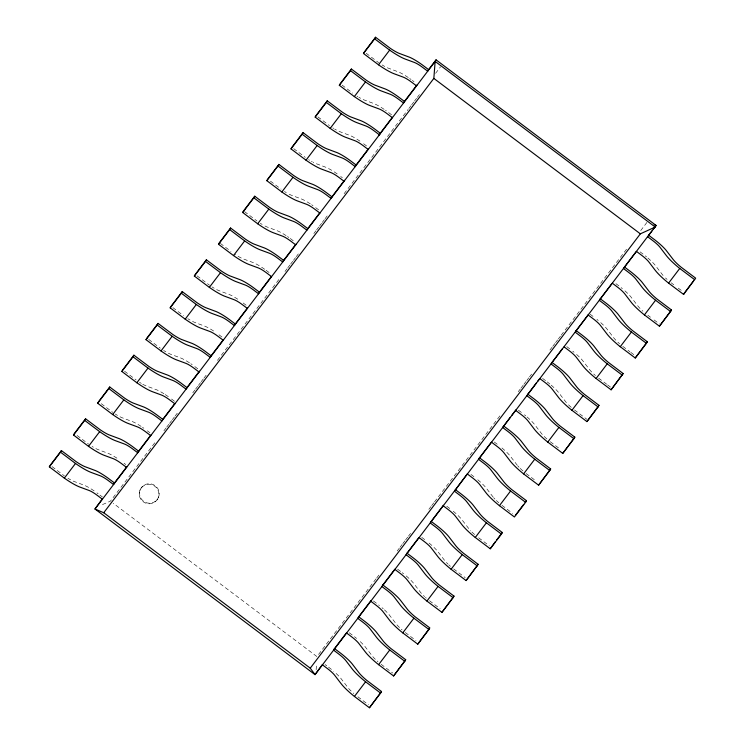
<?xml version="1.0" encoding="UTF-8"?>
<svg xmlns="http://www.w3.org/2000/svg" width="745" height="745" viewBox="0 0 745 745"><rect width="100%" height="100%" fill="white"/><g stroke="black" fill="none" stroke-linecap="round" stroke-linejoin="round"><path stroke-width="0.56" stroke-dasharray="3.73 2.79" d="M316.141 669.755L316.467 664.261M139.902 490.294L140.228 489.735M141.159 488.096L141.475 487.537M156.962 499.988A9.89 9.704 30 0 0 150.192 484.371A9.89 9.704 30 0 0 140.023 497.762A9.89 9.704 30 0 0 156.962 499.988L157.279 499.429A9.89 9.704 30 0 0 150.518 483.812A9.89 9.704 30 0 0 140.339 497.204A9.89 9.704 30 0 0 157.279 499.429M158.21 497.79L158.536 497.232M154.764 442.809L110.418 501.152L101.069 505.185M163.919 430.768L166.023 427.993M166.731 427.071L168.845 424.287M169.543 423.365L171.657 420.59M172.365 419.659L174.47 416.883M175.177 415.952L177.291 413.177M192.778 392.801L194.883 390.026M195.59 389.095L197.704 386.32M198.403 385.398L200.517 382.613M201.215 381.691L203.329 378.916M204.037 377.985L206.151 375.21M217.41 360.394L280.055 277.969M284.981 271.487L287.086 268.712M287.794 267.781L289.907 265.006M290.606 264.084L292.72 261.299M293.428 260.378L295.532 257.593M296.24 256.671L298.354 253.896M313.841 233.52L315.945 230.745M316.653 229.814L318.767 227.039M319.465 226.108L321.579 223.332M322.287 222.41L324.392 219.626M325.099 218.704L327.213 215.92M344.106 193.7L408.148 109.422M408.856 108.5L410.97 105.725M411.668 104.794L413.782 102.018M414.49 101.087L416.595 98.312M417.302 97.39L419.416 94.606M435.601 73.308L440.528 66.827M376.057 578.79L316.932 656.578L113.203 503.248M376.765 577.869L378.879 575.084M397.178 551.011L399.283 548.227M399.99 547.305L402.104 544.53M402.803 543.599L404.917 540.823M405.625 539.892L407.729 537.117M408.437 536.195L410.551 533.411M428.85 509.338L430.964 506.563M431.662 505.632L433.776 502.856M434.484 501.925L501.348 413.95M518.241 391.721L520.345 388.946M521.053 388.024L523.167 385.24M523.865 384.318L525.979 381.542M526.687 380.611L528.792 377.836M529.499 376.905L531.613 374.13M549.912 350.057L552.026 347.272M552.725 346.351L554.839 343.566M555.546 342.644L557.651 339.869M558.359 338.938L560.473 336.163M561.171 335.231L626.629 249.109M640.709 230.587L647.042 222.252M290.252 238.484L294.918 241.985M266.086 270.277L270.752 273.778M96.924 492.845L98.154 493.758M412.311 80.423L414.024 81.717M640.104 251.866L643.904 254.734A21.093 4.07 37.2 0 1 646.567 256.885M366.195 53.268L378.683 62.673M671.115 282.765L673.797 284.776M678.257 288.129L682.718 291.491M391.581 114.805L386.916 111.303A21.093 4.07 37.2 0 0 385.519 110.307M615.938 283.659L619.738 286.536M342.029 85.06L352.739 93.125M647.843 315.228L650.525 317.24M654.091 319.931L659.446 323.954M366.559 145.955L362.75 143.096A21.093 4.07 37.2 0 0 361.353 142.099M590.059 314.167L594.352 317.398M317.864 116.863L329.467 125.588M622.783 346.351L629.925 351.724M630.819 352.394L635.28 355.756M340.67 176.453L342.393 177.748M566.749 346.602L570.186 349.191M293.698 148.655L305.301 157.381M598.617 378.143L606.654 384.187M607.548 384.858L611.114 387.549M315.647 207.604L319.084 210.183M542.583 378.395L546.02 380.984M270.426 181.119L281.135 189.174M574.451 409.936L586.948 419.342M518.418 410.197L523.074 413.717M244.472 211.571L256.969 220.976M550.285 441.738L560.1 449.123M494.252 441.99L498.908 445.51M220.306 243.364L231.015 251.428M526.119 473.531L535.05 480.246M243.149 302.982L246.586 305.571M470.942 474.435L474.742 477.303M197.034 275.836L209.531 285.233M501.953 505.324L512.662 513.389M218.983 334.784L222.42 337.364M446.776 506.228L450.576 509.096M172.868 307.629L183.577 315.684M478.681 537.797L489.39 545.852M194.817 366.577L199.12 369.809M421.754 537.378L425.19 539.957M148.702 339.422L160.305 348.157M453.631 568.919L465.225 577.645M171.518 399.022L174.954 401.602M397.588 569.171L401.024 571.76M124.536 371.215L136.139 379.95M429.465 600.712L440.165 608.767M147.352 430.815L149.922 432.752M373.422 600.964L378.078 604.484A21.093 4.07 37.2 0 1 379.428 605.555M101.264 403.688L112.868 412.413M405.299 632.505L415.999 640.57M124.042 463.26L125.756 464.545M349.256 632.756L353.912 636.277A21.093 4.07 37.2 0 1 356.585 638.418M77.098 435.48L88.702 444.216M381.133 664.298L392.727 673.033M99.877 495.053L102.456 496.989M325.09 664.559L326.813 665.853M52.038 466.603L64.536 476.008M357.851 696.771L368.561 704.826M328.526 667.138L329.746 668.079A21.093 4.07 37.2 0 1 333.695 671.292M517.347 465.336L509.971 455.744A21.093 4.07 37.2 0 0 500.258 446.572M493.181 497.129L485.805 487.547A21.093 4.07 37.2 0 0 476.092 478.374M264.699 269.28A21.093 4.07 37.2 0 0 253.486 262.706L242.861 258.748A17.75 3.418 37.2 0 1 235.169 254.445M522.953 470.942A17.75 3.418 37.2 0 1 519.777 467.99M519.097 467.292A17.75 3.418 37.2 0 1 517.877 465.96M524.424 414.779A21.093 4.07 37.2 0 1 525.737 415.859M527.013 416.939A21.093 4.07 37.2 0 1 534.137 423.952L541.513 433.543A17.75 3.418 37.2 0 0 547.119 439.15M286.108 235.616A21.093 4.07 37.2 0 0 277.643 230.913L267.027 226.955A17.75 3.418 37.2 0 1 263.06 224.962M287.477 236.528A21.093 4.07 37.2 0 1 288.864 237.487M262.156 224.431A17.75 3.418 37.2 0 1 260.294 223.276M498.787 502.745A17.75 3.418 37.2 0 1 496.347 500.51M494.931 499.085A17.75 3.418 37.2 0 1 493.712 497.753M237.776 299.211A21.093 4.07 37.2 0 0 229.32 294.508L218.695 290.541A17.75 3.418 37.2 0 1 211.962 286.872M310.265 203.823A21.093 4.07 37.2 0 0 301.809 199.12L291.193 195.162A17.75 3.418 37.2 0 1 287.225 193.16M311.643 204.735A21.093 4.07 37.2 0 1 313.03 205.695M286.322 192.638A17.75 3.418 37.2 0 1 284.46 191.484M547.24 381.915A21.093 4.07 37.2 0 1 549.903 384.057M551.179 385.137A21.093 4.07 37.2 0 1 558.303 392.159L565.679 401.741A17.75 3.418 37.2 0 0 566.787 403.026M571.285 407.357A17.75 3.418 37.2 0 1 567.429 403.697M453.239 511.238A21.093 4.07 37.2 0 1 461.639 519.339L469.015 528.922A17.75 3.418 37.2 0 0 470.765 530.878M474.621 534.538A17.75 3.418 37.2 0 1 471.455 531.585M213.61 331.004A21.093 4.07 37.2 0 0 205.154 326.301L194.529 322.343A17.75 3.418 37.2 0 1 187.796 318.664M572.756 351.193A21.093 4.07 37.2 0 1 574.069 352.264M576.574 354.415A21.093 4.07 37.2 0 1 582.469 360.366L589.844 369.948A17.75 3.418 37.2 0 0 595.451 375.564M337.196 173.902A21.093 4.07 37.2 0 0 325.975 167.327L315.358 163.36A17.75 3.418 37.2 0 1 313.096 162.298M312.257 161.851A17.75 3.418 37.2 0 1 311.391 161.367M309.566 160.287A17.75 3.418 37.2 0 1 308.626 159.691M429.073 543.04A21.093 4.07 37.2 0 1 437.473 551.132L444.849 560.724A17.75 3.418 37.2 0 0 448.015 564.095M450.464 566.33A17.75 3.418 37.2 0 1 448.797 564.831M189.444 362.796A21.093 4.07 37.2 0 0 180.988 358.094L170.363 354.136A17.75 3.418 37.2 0 1 163.63 350.457M190.813 363.709A21.093 4.07 37.2 0 1 192.201 364.668M596.922 319.391A21.093 4.07 37.2 0 1 598.235 320.471M600.74 322.622A21.093 4.07 37.2 0 1 606.635 328.573L614.01 338.156A17.75 3.418 37.2 0 0 619.616 343.762M359.975 141.15A21.093 4.07 37.2 0 0 350.141 135.525L339.524 131.567A17.75 3.418 37.2 0 1 334.654 129.053M333.732 128.485A17.75 3.418 37.2 0 1 332.792 127.889M163.928 393.733A21.093 4.07 37.2 0 0 156.823 389.886L146.197 385.929A17.75 3.418 37.2 0 1 142.23 383.936M165.278 394.589A21.093 4.07 37.2 0 1 169.422 397.458M141.336 383.414A17.75 3.418 37.2 0 1 139.464 382.25M402.244 572.691A21.093 4.07 37.2 0 1 403.594 573.752M406.193 575.913A21.093 4.07 37.2 0 1 413.307 582.925L420.683 592.517A17.75 3.418 37.2 0 0 424.631 596.624M426.298 598.123A17.75 3.418 37.2 0 1 425.442 597.369M141.112 426.391A21.093 4.07 37.2 0 0 132.657 421.689L122.031 417.721A17.75 3.418 37.2 0 1 115.298 414.052M142.481 427.304A21.093 4.07 37.2 0 1 143.869 428.263M382.027 607.706A21.093 4.07 37.2 0 1 383.247 608.777M384.42 609.838A21.093 4.07 37.2 0 1 389.141 614.727L396.517 624.31A17.75 3.418 37.2 0 0 400.465 628.417M402.132 629.925A17.75 3.418 37.2 0 1 401.276 629.171M336.088 673.433A21.093 4.07 37.2 0 1 340.81 678.313L348.185 687.905A17.75 3.418 37.2 0 0 353.8 693.511M360.254 641.641A21.093 4.07 37.2 0 1 364.976 646.52L372.351 656.103A17.75 3.418 37.2 0 0 376.299 660.219M377.966 661.718A17.75 3.418 37.2 0 1 377.11 660.964M621.088 287.598A21.093 4.07 37.2 0 1 622.401 288.678M624.906 290.829A21.093 4.07 37.2 0 1 630.801 296.771L638.176 306.363A17.75 3.418 37.2 0 0 642.935 311.214M647.843 257.956A21.093 4.07 37.2 0 1 654.967 264.978L662.342 274.56A17.75 3.418 37.2 0 0 664.773 277.224M667.101 279.422A17.75 3.418 37.2 0 1 665.509 277.941M408.307 77.555A21.093 4.07 37.2 0 0 398.473 71.939L387.856 67.981A17.75 3.418 37.2 0 1 382.064 64.899M409.685 78.514A21.093 4.07 37.2 0 1 411.082 79.51M384.141 109.347A21.093 4.07 37.2 0 0 374.307 103.732L363.69 99.774A17.75 3.418 37.2 0 1 358.82 97.25M357.898 96.692A17.75 3.418 37.2 0 1 356.957 96.096M94.149 490.89A21.093 4.07 37.2 0 0 84.325 485.274L73.699 481.317A17.75 3.418 37.2 0 1 67.916 478.234M116.946 458.184A21.093 4.07 37.2 0 0 108.491 453.481L97.865 449.524A17.75 3.418 37.2 0 1 92.082 446.441"/><path stroke-width="1.12" d="M322.278 664.708L315.023 674.625L310.246 668.163L640.355 233.837L655.209 227.048L435.145 61.425L94.969 509.003L103.732 512.737L433.841 78.411L435.145 61.425L436.058 59.842L656.112 225.465L315.023 674.625L94.969 509.003L102.214 499.085M102.4 499.215L97.399 495.453A11.687 2.254 37.2 0 0 89.121 490.48L80.106 487.156A27.146 5.234 37.2 0 1 64.349 478.132L49.347 466.845L50.26 465.262L61.407 450.585L76.195 461.686A17.75 3.418 37.2 0 0 84.856 466.64L95.472 470.598A21.093 4.07 37.2 0 1 108.081 478.169L114.469 482.965L113.557 484.539L108.556 480.776A11.687 2.254 37.2 0 0 100.277 475.804L91.263 472.479A27.146 5.234 37.2 0 1 75.506 463.455L60.503 452.168L61.407 450.585M126.566 467.422L121.565 463.66A11.687 2.254 37.2 0 0 113.287 458.687L104.272 455.363A27.146 5.234 37.2 0 1 88.515 446.339L73.513 435.043L74.425 433.469L85.573 418.792L100.361 429.884A17.75 3.418 37.2 0 0 109.021 434.847L119.638 438.805A21.093 4.07 37.2 0 1 132.247 446.376L138.635 451.172L137.723 452.746L132.722 448.984A11.687 2.254 37.2 0 0 124.443 444.011L115.419 440.686A27.146 5.234 37.2 0 1 99.672 431.662L84.66 420.376L85.573 418.792M150.732 435.629L145.731 431.867A11.687 2.254 37.2 0 0 137.452 426.885L128.438 423.56A27.146 5.234 37.2 0 1 112.681 414.546L97.679 403.25L98.591 401.667L109.739 387L124.527 398.091A17.75 3.418 37.2 0 0 133.187 403.054L143.804 407.012A21.093 4.07 37.2 0 1 156.413 414.583L162.801 419.37L161.888 420.953L156.888 417.191A11.687 2.254 37.2 0 0 148.6 412.218L139.585 408.893A27.146 5.234 37.2 0 1 123.838 399.869L108.826 388.573L109.739 387M174.898 403.827L169.897 400.065A11.687 2.254 37.2 0 0 161.618 395.092L152.604 391.768A27.146 5.234 37.2 0 1 136.847 382.753L121.845 371.457L122.757 369.874L133.904 355.197L148.693 366.298A17.75 3.418 37.2 0 0 157.353 371.252L167.97 375.219A21.093 4.07 37.2 0 1 180.579 382.781L186.958 387.577L186.054 389.16L181.044 385.388A11.687 2.254 37.2 0 0 172.766 380.416L163.751 377.091A27.146 5.234 37.2 0 1 148.004 368.077L132.992 356.781L133.904 355.197M199.064 372.034L194.063 368.272A11.687 2.254 37.2 0 0 185.784 363.299L176.77 359.975A27.146 5.234 37.2 0 1 161.013 350.951L146.011 339.664L146.923 338.081L158.07 323.404L172.859 334.505A17.75 3.418 37.2 0 0 181.51 339.459L192.136 343.417A21.093 4.07 37.2 0 1 204.745 350.988L211.124 355.784L210.22 357.358L205.21 353.596A11.687 2.254 37.2 0 0 196.931 348.623L187.917 345.298A27.146 5.234 37.2 0 1 172.169 336.274L157.158 324.988L158.07 323.404M223.23 340.242L218.229 336.479A11.687 2.254 37.2 0 0 209.95 331.506L200.936 328.182A27.146 5.234 37.2 0 1 185.179 319.158L170.177 307.862L171.089 306.288L182.236 291.612L197.025 302.703A17.75 3.418 37.2 0 0 205.676 307.666L216.301 311.624A21.093 4.07 37.2 0 1 228.911 319.195L235.29 323.991L234.377 325.565L229.376 321.803A11.687 2.254 37.2 0 0 221.097 316.83L212.083 313.505A27.146 5.234 37.2 0 1 196.335 304.481L181.324 293.195L182.236 291.612M247.396 308.449L242.395 304.686A11.687 2.254 37.2 0 0 234.116 299.704L225.102 296.38A27.146 5.234 37.2 0 1 209.345 287.365L194.343 276.069L195.255 274.495L206.402 259.819L221.191 270.91A17.75 3.418 37.2 0 0 229.842 275.874L240.467 279.831A21.093 4.07 37.2 0 1 253.077 287.402L259.456 292.189L258.543 293.772L253.542 290.01A11.687 2.254 37.2 0 0 245.263 285.037L236.249 281.712A27.146 5.234 37.2 0 1 220.501 272.689L205.49 261.393L206.402 259.819M271.562 276.656L266.561 272.884A11.687 2.254 37.2 0 0 258.282 267.911L249.268 264.587A27.146 5.234 37.2 0 1 233.511 255.572L218.508 244.276L219.421 242.693L230.568 228.017L245.356 239.117A17.75 3.418 37.2 0 0 254.008 244.071L264.633 248.038A21.093 4.07 37.2 0 1 277.242 255.61L283.622 260.396L282.709 261.979L277.708 258.208A11.687 2.254 37.2 0 0 269.429 253.235L260.415 249.91A27.146 5.234 37.2 0 1 244.658 240.896L229.656 229.6L230.568 228.017M295.728 244.854L290.727 241.091A11.687 2.254 37.2 0 0 282.448 236.118L273.434 232.794A27.146 5.234 37.2 0 1 257.677 223.77L242.674 212.483L243.587 210.9L254.734 196.224L269.522 207.324A17.75 3.418 37.2 0 0 278.174 212.278L288.799 216.236A21.093 4.07 37.2 0 1 301.408 223.807L307.787 228.603L306.875 230.177L301.874 226.415A11.687 2.254 37.2 0 0 293.595 221.442L284.581 218.117A27.146 5.234 37.2 0 1 268.824 209.094L253.822 197.807L254.734 196.224M319.894 213.061L314.893 209.298A11.687 2.254 37.2 0 0 306.614 204.326L297.6 201.001A27.146 5.234 37.2 0 1 281.843 191.977L266.84 180.681L267.753 179.107L278.9 164.431L293.688 175.531A17.75 3.418 37.2 0 0 302.34 180.486L312.965 184.443A21.093 4.07 37.2 0 1 325.574 192.014L331.953 196.81L331.041 198.384L326.04 194.622A11.687 2.254 37.2 0 0 317.761 189.649L308.747 186.325A27.146 5.234 37.2 0 1 292.99 177.301L277.987 166.014L278.9 164.431M344.06 181.268L339.059 177.506A11.687 2.254 37.2 0 0 330.78 172.533L321.765 169.199A27.146 5.234 37.2 0 1 306.009 160.184L291.006 148.888L291.91 147.314L303.066 132.638L317.854 143.729A17.75 3.418 37.2 0 0 326.506 148.693L337.131 152.65A21.093 4.07 37.2 0 1 349.731 160.222L356.119 165.008L355.207 166.591L350.206 162.829A11.687 2.254 37.2 0 0 341.927 157.856L332.913 154.532A27.146 5.234 37.2 0 1 317.156 145.508L302.153 134.212L303.066 132.638M368.226 149.475L363.225 145.703A11.687 2.254 37.2 0 0 354.946 140.731L345.931 137.406A27.146 5.234 37.2 0 1 330.175 128.391L315.172 117.095L316.076 115.512L327.232 100.836L342.011 111.936A17.75 3.418 37.2 0 0 350.672 116.891L361.297 120.858A21.093 4.07 37.2 0 1 373.897 128.429L380.285 133.215L379.373 134.798L374.372 131.036A11.687 2.254 37.2 0 0 366.093 126.054L357.079 122.729A27.146 5.234 37.2 0 1 341.322 113.715L326.319 102.419L327.232 100.836M392.392 117.673L387.391 113.91A11.687 2.254 37.2 0 0 379.112 108.938L370.088 105.613A27.146 5.234 37.2 0 1 354.341 96.589L339.329 85.302L340.242 83.719L351.398 69.043L366.177 80.143A17.75 3.418 37.2 0 0 374.837 85.098L385.463 89.055A21.093 4.07 37.2 0 1 398.063 96.627L404.451 101.422L403.539 102.996L398.538 99.234A11.687 2.254 37.2 0 0 390.259 94.261L381.244 90.937A27.146 5.234 37.2 0 1 365.488 81.922L350.485 70.626L351.398 69.043M416.557 85.88L411.557 82.118A11.687 2.254 37.2 0 0 403.269 77.145L394.254 73.82A27.146 5.234 37.2 0 1 378.507 64.796L363.495 53.5L364.407 51.926L375.564 37.25L390.343 48.351A17.75 3.418 37.2 0 0 399.003 53.305L409.629 57.263A21.093 4.07 37.2 0 1 422.229 64.834L428.617 69.63L427.704 71.203L422.704 67.441A11.687 2.254 37.2 0 0 414.425 62.468L405.41 59.144A27.146 5.234 37.2 0 1 389.654 50.12L374.651 38.833L375.564 37.25M467.366 473.811L454.441 491.188L459.442 494.959A11.687 2.254 37.2 0 1 466.715 501.683L472.945 509.831A27.146 5.234 37.2 0 0 486.411 522.804L501.413 534.1L490.266 548.776L475.263 537.48A27.146 5.234 37.2 0 1 461.788 524.508L455.558 516.36A11.687 2.254 37.2 0 0 448.294 509.627L443.294 505.864M369.436 707.75L381.505 691.5L366.745 680.362A17.75 3.418 37.2 0 1 359.341 673.229L351.966 663.637A21.093 4.07 37.2 0 0 340.903 653.402L334.524 648.588L333.611 650.171L338.621 653.933A11.687 2.254 37.2 0 1 345.885 660.657L352.115 668.805A27.146 5.234 37.2 0 0 365.581 681.787L380.593 693.074L369.436 707.75L354.434 696.454A27.146 5.234 37.2 0 1 340.959 683.482L334.728 675.333A11.687 2.254 37.2 0 0 327.465 668.61L322.464 664.838M380.593 693.074L381.505 691.5M393.602 675.957L405.671 659.697L390.911 648.56A17.75 3.418 37.2 0 1 383.507 641.436L376.132 631.844A21.093 4.07 37.2 0 0 365.069 621.609L358.69 616.795L357.777 618.369L362.778 622.14A11.687 2.254 37.2 0 1 370.051 628.864L376.281 637.012A27.146 5.234 37.2 0 0 389.747 649.985L404.758 661.281L393.602 675.957L378.6 664.661A27.146 5.234 37.2 0 1 365.125 651.689L358.894 643.54A11.687 2.254 37.2 0 0 351.631 636.807L346.63 633.045M404.758 661.281L405.671 659.697M370.796 601.252L375.797 605.014A11.687 2.254 37.2 0 1 383.06 611.738L389.29 619.887A27.146 5.234 37.2 0 0 402.766 632.868L417.768 644.164L429.139 628.827M428.924 629.488L429.828 627.905L415.077 616.767A17.75 3.418 37.2 0 1 407.673 609.634L400.298 600.051A21.093 4.07 37.2 0 0 389.235 589.807L382.856 584.993L381.943 586.576L386.944 590.338A11.687 2.254 37.2 0 1 394.217 597.071L400.447 605.219A27.146 5.234 37.2 0 0 413.913 618.192L428.924 629.488L417.768 644.164M441.934 612.362L453.994 596.112L439.243 584.974A17.75 3.418 37.2 0 1 431.839 577.841L424.464 568.258A21.093 4.07 37.2 0 0 413.401 558.014L407.021 553.2L406.109 554.783L411.11 558.545A11.687 2.254 37.2 0 1 418.383 565.269L424.613 573.417A27.146 5.234 37.2 0 0 438.079 586.399L453.09 597.686L441.934 612.362L426.932 601.075A27.146 5.234 37.2 0 1 413.456 588.094L407.226 579.945A11.687 2.254 37.2 0 0 399.963 573.222L394.962 569.459M453.09 597.686L453.994 596.112M419.128 537.657L424.129 541.429A11.687 2.254 37.2 0 1 431.392 548.152L437.622 556.301A27.146 5.234 37.2 0 0 451.097 569.273L466.1 580.569L478.16 564.319L463.409 553.181A17.75 3.418 37.2 0 1 456.005 546.048L448.63 536.456A21.093 4.07 37.2 0 0 437.566 526.221L431.187 521.407M466.1 580.569L478.16 564.319M490.266 548.776L495.36 541.689M501.413 534.1L502.326 532.517L487.575 521.379A17.75 3.418 37.2 0 1 480.171 514.255L472.796 504.663A21.093 4.07 37.2 0 0 461.732 494.429L455.353 489.614M525.579 502.307L526.491 500.724L511.74 489.586A17.75 3.418 37.2 0 1 504.337 482.453L496.962 472.87A21.093 4.07 37.2 0 0 485.898 462.626L479.519 457.812L478.607 459.395L483.607 463.157A11.687 2.254 37.2 0 1 490.881 469.89L497.111 478.039A27.146 5.234 37.2 0 0 510.576 491.011L525.579 502.307L514.432 516.983L499.429 505.687A27.146 5.234 37.2 0 1 485.954 492.706L479.724 484.557A11.687 2.254 37.2 0 0 472.46 477.834L467.46 474.071M538.598 485.181L550.657 468.931L535.906 457.793A17.75 3.418 37.2 0 1 528.503 450.66L521.128 441.077A21.093 4.07 37.2 0 0 510.064 430.834L503.685 426.019L502.773 427.602L507.773 431.364A11.687 2.254 37.2 0 1 515.046 438.088L521.277 446.236A27.146 5.234 37.2 0 0 534.742 459.218L549.745 470.505L538.598 485.181L523.595 473.894A27.146 5.234 37.2 0 1 510.12 460.913L503.89 452.764A11.687 2.254 37.2 0 0 496.626 446.041L491.625 442.279M549.745 470.505L550.657 468.931M562.764 453.388L574.823 437.138L560.063 426A17.75 3.418 37.2 0 1 552.66 418.867L545.293 409.275A21.093 4.07 37.2 0 0 534.23 399.041L527.851 394.226L526.939 395.809L531.939 399.571A11.687 2.254 37.2 0 1 539.212 406.295L545.442 414.444A27.146 5.234 37.2 0 0 558.908 427.425L573.911 438.712L562.764 453.388L547.761 442.092A27.146 5.234 37.2 0 1 534.286 429.12L528.056 420.972A11.687 2.254 37.2 0 0 520.792 414.248L515.791 410.476M573.911 438.712L574.823 437.138M586.93 421.596L598.989 405.336L584.229 394.198A17.75 3.418 37.2 0 1 576.826 387.074L569.459 377.482A21.093 4.07 37.2 0 0 558.396 367.248L552.017 362.433L551.104 364.007L556.105 367.779A11.687 2.254 37.2 0 1 563.378 374.502L569.608 382.651A27.146 5.234 37.2 0 0 583.074 395.623L598.077 406.919L586.93 421.596L571.918 410.299A27.146 5.234 37.2 0 1 558.452 397.327L552.222 389.179A11.687 2.254 37.2 0 0 544.958 382.446L539.957 378.683M598.077 406.919L598.989 405.336M564.114 346.891L569.124 350.653A11.687 2.254 37.2 0 1 576.388 357.386L582.618 365.534A27.146 5.234 37.2 0 0 596.084 378.507L611.096 389.803L623.155 373.543L608.395 362.405A17.75 3.418 37.2 0 1 600.991 355.272L593.616 345.689A21.093 4.07 37.2 0 0 582.562 335.446L576.183 330.64M611.096 389.803L623.155 373.543M635.261 358L647.321 341.75L632.561 330.612A17.75 3.418 37.2 0 1 625.157 323.479L617.782 313.896A21.093 4.07 37.2 0 0 606.728 303.653L600.349 298.838L599.436 300.421L604.437 304.183A11.687 2.254 37.2 0 1 611.71 310.907L617.94 319.056A27.146 5.234 37.2 0 0 631.406 332.037L646.409 343.333L635.261 358L620.25 346.714A27.146 5.234 37.2 0 1 606.784 333.732L600.554 325.584A11.687 2.254 37.2 0 0 593.29 318.86L588.28 315.098M646.409 343.333L647.321 341.75M659.427 326.208L671.487 309.957L656.727 298.82A17.75 3.418 37.2 0 1 649.323 291.686L641.948 282.094A21.093 4.07 37.2 0 0 630.894 271.86L624.515 267.045L623.602 268.628L628.603 272.391A11.687 2.254 37.2 0 1 635.867 279.114L642.106 287.263A27.146 5.234 37.2 0 0 655.572 300.244L670.575 311.531L659.427 326.208L644.416 314.912A27.146 5.234 37.2 0 1 630.95 301.939L624.72 293.791A11.687 2.254 37.2 0 0 617.447 287.067L612.446 283.296M670.575 311.531L671.487 309.957M636.612 251.503L641.613 255.265A11.687 2.254 37.2 0 1 648.886 261.998L655.116 270.146A27.146 5.234 37.2 0 0 668.582 283.119L683.593 294.415L684.497 292.832M683.593 294.415L695.653 278.155L680.893 267.017A17.75 3.418 37.2 0 1 673.489 259.893L666.114 250.301A21.093 4.07 37.2 0 0 655.06 240.067L648.681 235.252M49.347 466.845L60.503 452.168M73.513 435.043L84.66 420.376M97.679 403.25L108.826 388.573M121.845 371.457L132.992 356.781M146.011 339.664L157.158 324.988M170.177 307.862L181.324 293.195M194.343 276.069L205.49 261.393M218.508 244.276L229.656 229.6M242.674 212.483L253.822 197.807M266.84 180.681L277.987 166.014M291.006 148.888L302.153 134.212M315.172 117.095L326.319 102.419M339.329 85.302L350.485 70.626M363.495 53.5L374.651 38.833M64.349 478.132L75.506 463.455M88.515 446.339L99.672 431.662M112.681 414.546L123.838 399.869M136.847 382.753L148.004 368.077M161.013 350.951L172.169 336.274M185.179 319.158L196.335 304.481M209.345 287.365L220.501 272.689M233.511 255.572L244.658 240.896M257.677 223.77L268.824 209.094M281.843 191.977L292.99 177.301M306.009 160.184L317.156 145.508M330.175 128.391L341.322 113.715M354.341 96.589L365.488 81.922M378.507 64.796L389.654 50.12M114.19 483.328L126.864 466.649M138.132 451.824L150.816 435.145M162.783 419.388L174.758 403.632M186.734 387.884L199.409 371.206M210.677 356.371L223.351 339.692M234.628 324.867L247.303 308.188M259.279 292.431L271.245 276.684M283.221 260.927L295.895 244.248M307.163 229.423L319.847 212.744M331.115 197.919L344.497 180.309M354.732 166.843L368.44 148.804M378.898 135.05L392.392 117.3M404.358 101.544L417.042 84.865M428.31 70.039L436.058 59.842M334.254 648.951L346.22 633.194M358.904 616.515L370.87 600.768M382.846 585.011L394.822 569.255M406.798 553.507L418.764 537.75M430.74 522.003L443.415 505.315M479.333 458.063L491.309 442.306M503.285 426.55L510.325 417.284M511.731 415.431L515.959 409.871M527.935 394.124L536.381 382.995M537.797 381.142L539.203 379.289M551.877 362.61L562.447 348.716M575.829 331.106L588.503 314.427M599.772 299.602L611.747 283.845M624.422 267.166L636.398 251.41M648.374 235.662L651.894 231.025M653.3 229.171L656.112 225.465L654.101 224.757M354.434 696.454L365.581 681.787M378.6 664.661L389.747 649.985M402.766 632.868L413.913 618.192M426.932 601.075L438.079 586.399M451.097 569.273L462.245 554.606A27.146 5.234 37.2 0 1 448.779 541.624L442.549 533.476A11.687 2.254 37.2 0 0 435.276 526.752L430.275 522.99M475.263 537.48L486.411 522.804M499.429 505.687L510.576 491.011M523.595 473.894L534.742 459.218M547.761 442.092L558.908 427.425M571.918 410.299L583.074 395.623M596.084 378.507L607.24 363.83A27.146 5.234 37.2 0 1 593.774 350.858L587.544 342.709A11.687 2.254 37.2 0 0 580.271 335.976L575.27 332.214M620.25 346.714L631.406 332.037M644.416 314.912L655.572 300.244M668.582 283.119L679.738 268.442A27.146 5.234 37.2 0 1 666.263 255.47L660.033 247.321A11.687 2.254 37.2 0 0 652.769 240.598L647.768 236.826M496.757 539.855L502.326 532.517M515.344 515.4L523.707 504.393M525.104 502.558L526.491 500.724M685.195 291.919L693.567 280.912M433.841 78.411L640.355 233.837M679.738 268.442L694.74 279.738M607.24 363.83L622.243 375.126M462.245 554.606L477.247 565.893M103.732 512.737L310.246 668.163"/></g></svg>
